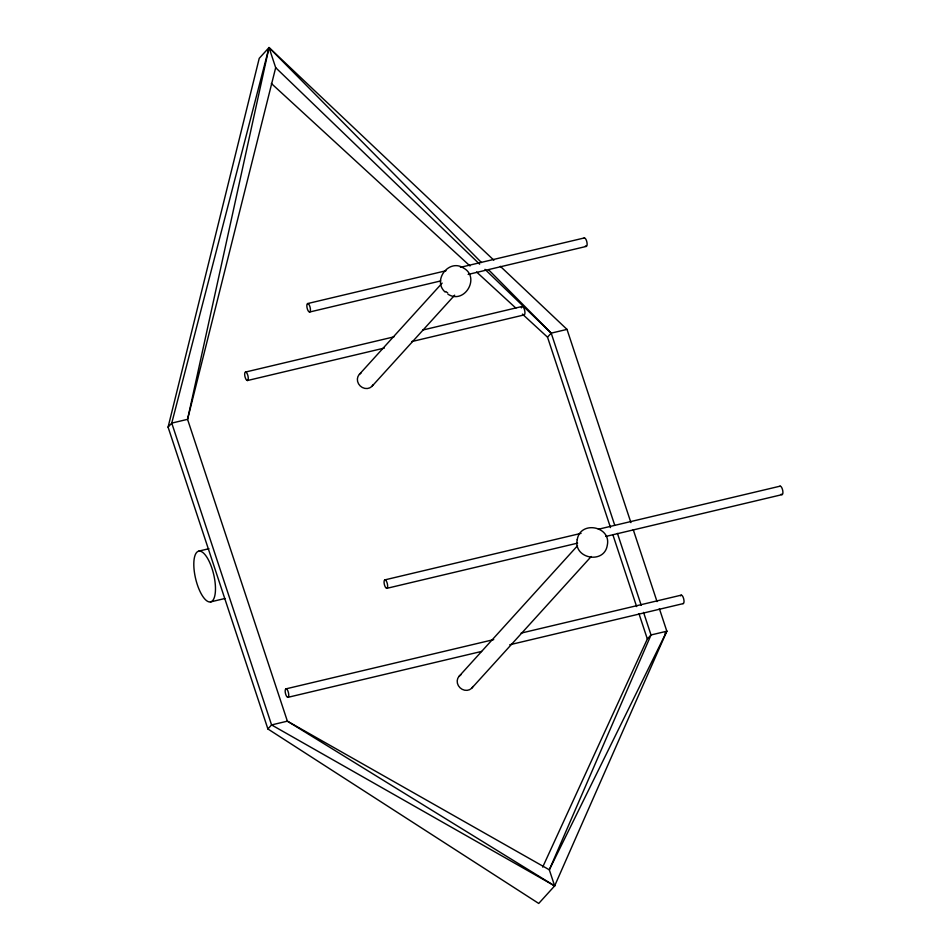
<?xml version="1.0" encoding="UTF-8"?>
<svg xmlns="http://www.w3.org/2000/svg" width="951" height="951" viewBox="0 0 951 951"><rect width="100%" height="100%" fill="white"/><g stroke="black" fill="none" stroke-linecap="round" stroke-linejoin="round"><path stroke-width="1.43" d="M659.376 608.64L666.829 631.214L554.647 885.904L538.73 903.45L267.897 728.965L168.077 427.142L259.231 58.344L269.026 47.55L493.866 260.194M168.077 427.142L171.751 423.1L269.026 47.55L275.683 67.676L187.561 419.343L287.38 721.167L554.647 885.904L549.321 869.808L651.019 634.959L643.565 612.396M542.688 867.11L647.346 639.001L651.019 634.959L666.829 631.214L549.321 869.808L287.38 721.167L271.57 724.924L267.897 728.965M459.274 676.078L577.53 545.719M359.454 374.254L442.156 283.101M371.972 386.32L454.673 295.167M610.506 527.579L547.526 337.177L551.2 333.135L567.01 329.391L630.917 522.61M471.779 688.144L591.225 556.513M664.999 633.235L666.829 631.214M307.672 303.547L446.007 270.75M460.427 267.326L584.354 237.94M309.61 312.023A4.351 1.545 76.7 0 0 309.479 305.437A4.351 1.545 76.7 0 0 306.828 305.889A4.351 1.545 76.7 0 0 309.61 312.023L440.741 280.925M468.13 274.435L586.291 246.416M245.501 372.055L393.94 336.868M422.755 330.033L522.194 306.46M247.438 380.531A4.351 1.545 76.7 0 0 247.308 373.945A4.351 1.545 76.7 0 0 244.669 374.397A4.351 1.545 76.7 0 0 247.438 380.531L384.347 348.066M411.724 341.575L524.132 314.924M198.842 551.093L208.935 548.703M210.456 601.935A26.081 9.284 76.7 0 0 209.672 562.445A26.081 9.284 76.7 0 0 193.814 565.167A26.081 9.284 76.7 0 0 210.456 601.935L224.888 598.512M384.882 579.872L581.073 533.356M598.381 529.243L780.153 486.151M605.751 536.447L782.091 494.627M285.989 688.857L493.724 639.607M521.136 633.104L681.261 595.148M509.76 644.754L683.198 603.612M386.819 588.336A4.351 1.545 76.7 0 0 386.688 581.762A4.351 1.545 76.7 0 0 384.049 582.214A4.351 1.545 76.7 0 0 386.819 588.336L577.614 543.128M287.927 697.333A4.351 1.545 76.7 0 0 287.796 690.747A4.351 1.545 76.7 0 0 285.157 691.199A4.351 1.545 76.7 0 0 287.927 697.333L481.61 651.423M447.909 294.156C464.373 304.914 480.695 277.383 463.517 268.027C448.884 258.339 432.075 280.545 445.151 292.076M554.647 885.904L271.57 724.924L171.751 423.1L187.561 419.343L269.026 47.55L481.444 262.524M271.344 83.474L470.02 265.983M476.57 271.998L515.87 308.1M522.42 314.115L547.526 337.177M500.321 266.304L567.01 329.391M275.683 67.676L479.649 264.2M484.998 269.335L551.2 333.135L614.643 524.952M488.731 269.906L551.2 333.135M633.247 529.659L657.034 601.591M617.437 533.404L641.224 605.335M612.836 534.64L636.623 606.572M638.953 613.621L647.346 639.001M373.184 384.656A8.69 7.893 42.2 0 1 360.191 385.94A8.69 7.893 42.2 0 1 361.095 372.994M473.004 686.479A8.69 7.893 42.2 0 1 460.011 687.763A8.69 7.893 42.2 0 1 460.914 674.818M779.784 486.365A4.351 1.545 76.7 0 1 782.756 490.68A4.351 1.545 76.7 0 1 781.199 494.187M680.619 595.837A4.351 1.545 76.7 0 1 683.614 598.571A4.351 1.545 76.7 0 1 682.77 603.54M583.997 238.154A4.351 1.545 76.7 0 1 586.969 242.481A4.351 1.545 76.7 0 1 585.4 245.976M521.826 306.674A4.351 1.545 76.7 0 1 524.797 310.989A4.351 1.545 76.7 0 1 523.24 314.496M521.398 307.886A4.351 1.545 76.7 0 1 521.552 307.149M447.695 292.86A8.69 7.893 42.2 0 1 445.888 291.493M577.245 539.586C573.025 558.629 604.23 564.704 607.285 545.292C611.505 526.248 580.288 520.173 577.245 539.586"/></g></svg>
